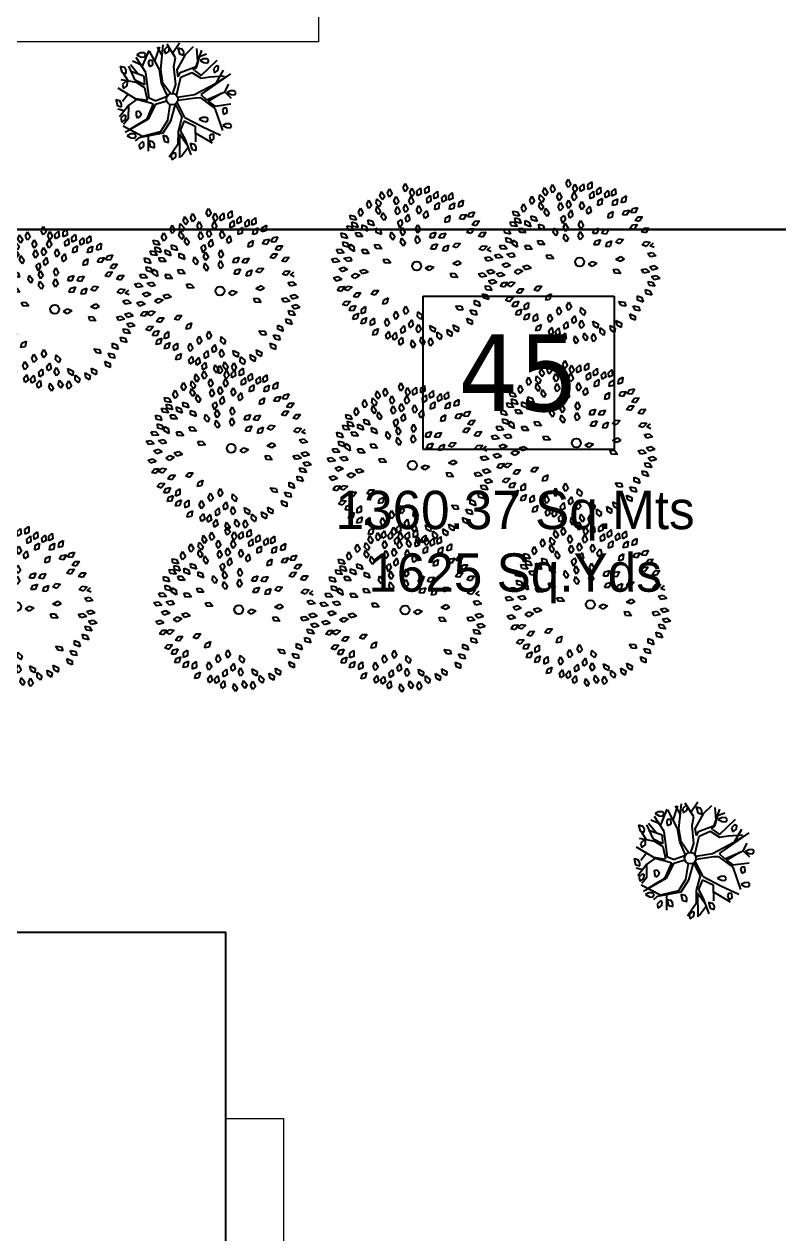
# Model space of a CAD drawing. Header units: millimetres. Extents: x -176651 to 388869, y -469666 to 486614.
# Drawn here: x 306125 to 325808, y 202621 to 234159 of the extents above; entities that cross this region are included whole.
import ezdxf

# ---------------------------------------------------------------- set-up
doc = ezdxf.new("R2010")
doc.units = ezdxf.units.MM
doc.header["$PDMODE"] = 35
doc.header["$PDSIZE"] = 0.1
doc.linetypes.add('HIDDEN', pattern=[9.525, 6.35, -3.175])
doc.layers.get('Defpoints').update_dxf_attribs({"color": 252})
doc.layers.add('A- FURNITURE', color=252, linetype='Continuous', lineweight=0)
doc.layers.add('L-TREEEES', color=8, linetype='Continuous', lineweight=25)
for name, color, linetype in [('ad-Dimension', 8, 'Continuous'), ('ad-Plinth', 8, 'Continuous'), ('ad-Plot Areas-Sq.Mts', 8, 'Continuous'), ('ad-Plot Areas-Sq.Yds', 8, 'Continuous'), ('ad-Plot Boundary', 8, 'Continuous'), ('ad-Plot Numbers', 2, 'Continuous'), ('ad-Verandah', 8, 'Continuous'), ('CAY', 94, 'Continuous')]:
    doc.layers.add(name, color=color, linetype=linetype)
doc.styles.add('$0$grid_text', font='verdana.ttf', dxfattribs={"width": 0.9})
doc.styles.add('MtX_Century_Gothic', font='GOTHIC.TTF')
doc.styles.get("Standard").update_dxf_attribs({"font": 'arial.ttf'})
doc.dimstyles.new('Copy of A-100-DIM-INT (MM-FT)', dxfattribs={"dimscale": 500, "dimtxt": 2.4, "dimasz": 1, "dimexe": 0, "dimexo": 0, "dimgap": 1, "dimtad": 0, "dimdec": 0, "dimlfac": 0.03937, "dimdsep": 46, "dimlunit": 3, "dimtxsty": 'Standard', "dimblk": 'ARCHTICK', "dimcen": 0.025, "dimclrd": 256, "dimclre": 256, "dimclrt": 256, "dimazin": 2, "dimtfac": 1, "dimtdec": 0, "dimtix": 1, "dimtmove": 2, "dimatfit": 3, "dimldrblk": 'ARCHTICK', "dimfxl": 1, "dimtolj": 1, "dimtzin": 0, "dimarcsym": 0})

# ---------------------------------------------------------------- blocks, each defined once
blk = doc.blocks.new('A$Cbbea0351')
at = {"layer": 'ad-Plot Areas-Sq.Mts', "linetype": 'Continuous', "insert": (-48648, -245271), "char_height": 1000, "width": 9668.74, "attachment_point": 5, "style": 'MtX_Century_Gothic', "bg_fill": 2}
blk.add_mtext('1360.37 Sq.Mts', dxfattribs=at)
at = {"layer": 'ad-Plot Numbers', "linetype": 'Continuous', "insert": (-48553, -241561), "char_height": 2000, "width": 2981.72, "attachment_point": 5, "style": '$0$grid_text', "bg_fill": 18, "box_fill_scale": 1.5, "bg_fill_color": 257, "bg_fill_transparency": 0}
blk.add_mtext('45', dxfattribs=at)
at = {"layer": 'ad-Plot Areas-Sq.Yds', "linetype": 'Continuous', "insert": (-48648, -246902), "char_height": 1000, "width": 7884.16, "attachment_point": 5, "style": 'MtX_Century_Gothic', "bg_fill": 2}
blk.add_mtext('1625 Sq.Yds', dxfattribs=at)
blk = doc.blocks.new('A$Cde044142')
at = {"layer": 'ad-Plot Boundary'}
blk.add_lwpolyline([(0, 0), (33080, 0), (33080, 30630), (0, 30630)], close=True, dxfattribs=at)
blk = doc.blocks.new('zw$A88E')
at = {"layer": 'ad-Plot Boundary'}
blk.add_lwpolyline([(-74430, -275850), (-71144, -276750), (-58408, -278973), (-41344, -281589), (-41344, -237809), (-74424, -237809)], close=True, dxfattribs=at)
at = {"layer": 'ad-Plot Boundary', "ltscale": 5}
blk.add_blockref('A$Cde044142', (-74424, -237809), dxfattribs=at)
blk = doc.blocks.new('_ArchTick')
at = {"color": 0, "linetype": 'ByBlock', "const_width": 0.15}
blk.add_lwpolyline([(-0.5, -0.5), (0.5, 0.5)], dxfattribs=at)
blk = doc.blocks.new('*D13')
at = {"layer": 'ad-Dimension', "lineweight": -2, "transparency": 16777216}
for p, q in [((0, 0), (1103, 0)), ((1103, 0), (1103, -1419)), ((1103, -6100), (1103, -4681)), ((0, -6100), (1103, -6100))]:
    blk.add_line(p, q, dxfattribs=at)
at = {"layer": 'Defpoints', "color": 0, "ltscale": 5, "transparency": 16777216}
for p in [(0, 0), (0, -6100), (1103, -6100)]:
    blk.add_point(p, dxfattribs=at)
at = {"layer": 'ad-Dimension', "lineweight": -2, "ltscale": 5, "transparency": 16777216, "xscale": 200, "yscale": 200, "zscale": 200}
for p, rotation in [((1103, 0), 90), ((1103, -6100), 270)]:
    blk.add_blockref('_ArchTick', p, dxfattribs=dict(at, rotation=rotation))
at = {"layer": 'ad-Dimension', "ltscale": 5, "transparency": 16777216, "insert": (1103, -3050), "char_height": 480, "attachment_point": 5, "rotation": 90}
blk.add_mtext("\\A1;20' [6100]", dxfattribs=at)
blk = doc.blocks.new('*D14')
at = {"layer": 'ad-Dimension', "linetype": 'HIDDEN', "lineweight": -2, "transparency": 16777216}
blk.add_line((-6100, 0), (-6100, 1032), dxfattribs=at)
at = {"layer": 'ad-Dimension', "lineweight": -2, "transparency": 16777216}
for p, q in [((-6100, 1032), (-4681, 1032)), ((0, 1032), (-1419, 1032)), ((0, 0), (0, 1032))]:
    blk.add_line(p, q, dxfattribs=at)
at = {"layer": 'Defpoints', "color": 0, "ltscale": 5, "transparency": 16777216}
for p in [(-6100, 1032), (-6100, 0), (0, 0)]:
    blk.add_point(p, dxfattribs=at)
at = {"layer": 'ad-Dimension', "lineweight": -2, "ltscale": 5, "transparency": 16777216, "xscale": 200, "yscale": 200, "zscale": 200, "rotation": 180}
blk.add_blockref('_ArchTick', (-6100, 1032), dxfattribs=at)
at = {"layer": 'ad-Dimension', "lineweight": -2, "ltscale": 5, "transparency": 16777216, "xscale": 200, "yscale": 200, "zscale": 200}
blk.add_blockref('_ArchTick', (0, 1032), dxfattribs=at)
at = {"layer": 'ad-Dimension', "ltscale": 5, "transparency": 16777216, "insert": (-3050, 1032), "char_height": 480, "attachment_point": 5}
blk.add_mtext("\\A1;20' [6100]", dxfattribs=at)
blk = doc.blocks.new('EHTYH')
at = {"layer": 'L-TREEEES', "color": 70, "ltscale": 1.622888}
for p, q in [((212982.161, 1928353.603, 129.914), (212982.325, 1928353.792, 129.914)), ((212982.209, 1928353.372, 129.914), (212982.161, 1928353.603, 129.914)), ((212982.325, 1928353.792, 129.914), (212982.391, 1928353.494, 129.914)), ((212982.649, 1928353.534, 129.914), (212982.752, 1928353.763, 129.914)), ((212981.142, 1928352.719, 129.914), (212981.174, 1928352.935, 129.914)), ((212981.154, 1928353.083, 129.914), (212981.168, 1928353.301, 129.914)), ((212981.43, 1928352.954, 129.914), (212981.154, 1928353.083, 129.914)), ((212981.168, 1928353.301, 129.914), (212981.38, 1928353.199, 129.914)), ((212981.174, 1928352.935, 129.914), (212981.377, 1928352.817, 129.914)), ((212981.38, 1928353.199, 129.914), (212981.43, 1928352.954, 129.914)), ((212981.634, 1928353.328, 129.914), (212981.798, 1928353.517, 129.914)), ((212981.683, 1928353.097, 129.914), (212981.634, 1928353.328, 129.914)), ((212981.864, 1928353.219, 129.914), (212981.683, 1928353.097, 129.914)), ((212981.798, 1928353.517, 129.914), (212981.864, 1928353.219, 129.914)), ((212982.391, 1928353.494, 129.914), (212982.209, 1928353.372, 129.914)), ((212982.525, 1928353.167, 129.914), (212982.652, 1928353.382, 129.914)), ((212982.615, 1928352.949, 129.914), (212982.525, 1928353.167, 129.914)), ((212982.771, 1928353.102, 129.914), (212982.615, 1928352.949, 129.914)), ((212982.762, 1928353.327, 129.914), (212982.649, 1928353.534, 129.914)), ((212982.652, 1928353.382, 129.914), (212982.771, 1928353.102, 129.914)), ((212980.459, 1928352.312, 129.914), (212980.487, 1928352.529, 129.914)), ((212980.726, 1928352.165, 129.914), (212980.459, 1928352.312, 129.914)), ((212980.487, 1928352.529, 129.914), (212980.693, 1928352.413, 129.914)), ((212980.693, 1928352.413, 129.914), (212980.726, 1928352.165, 129.914)), ((212980.875, 1928352.798, 129.914), (212981.094, 1928352.71, 129.914)), ((212980.876, 1928352.579, 129.914), (212980.875, 1928352.798, 129.914)), ((212981.161, 1928352.469, 129.914), (212980.876, 1928352.579, 129.914)), ((212981.094, 1928352.71, 129.914), (212981.161, 1928352.469, 129.914)), ((212981.407, 1928352.568, 129.914), (212981.142, 1928352.719, 129.914)), ((212981.214, 1928352.347, 129.914), (212981.44, 1928352.279, 129.914)), ((212981.234, 1928352.129, 129.914), (212981.214, 1928352.347, 129.914)), ((212981.377, 1928352.817, 129.914), (212981.407, 1928352.568, 129.914)), ((212981.594, 1928352.439, 129.914), (212981.647, 1928352.651, 129.914)), ((212981.844, 1928352.263, 129.914), (212981.594, 1928352.439, 129.914)), ((212981.647, 1928352.651, 129.914), (212981.838, 1928352.513, 129.914)), ((212981.838, 1928352.513, 129.914), (212981.844, 1928352.263, 129.914)), ((212981.988, 1928352.598, 129.914), (212982.026, 1928352.814, 129.914)), ((212982.248, 1928352.439, 129.914), (212981.988, 1928352.598, 129.914)), ((212982.026, 1928352.814, 129.914), (212982.226, 1928352.689, 129.914)), ((212982.226, 1928352.689, 129.914), (212982.248, 1928352.439, 129.914)), ((212982.245, 1928352.079, 129.914), (212982.298, 1928352.292, 129.914)), ((212982.298, 1928352.292, 129.914), (212982.489, 1928352.153, 129.914)), ((212980.028, 1928351.756, 129.914), (212980.259, 1928351.707, 129.914)), ((212980.066, 1928351.54, 129.914), (212980.028, 1928351.756, 129.914)), ((212980.259, 1928351.707, 129.914), (212980.365, 1928351.48, 129.914)), ((212980.421, 1928351.84, 129.914), (212980.451, 1928352.057, 129.914)), ((212980.687, 1928351.69, 129.914), (212980.421, 1928351.84, 129.914)), ((212980.451, 1928352.057, 129.914), (212980.656, 1928351.939, 129.914)), ((212980.656, 1928351.939, 129.914), (212980.687, 1928351.69, 129.914)), ((212980.684, 1928351.641, 129.914), (212980.777, 1928351.839, 129.914)), ((212980.777, 1928351.839, 129.914), (212980.937, 1928351.666, 129.914)), ((212980.937, 1928351.666, 129.914), (212980.893, 1928351.42, 129.914)), ((212981.527, 1928352.044, 129.914), (212981.234, 1928352.129, 129.914)), ((212981.44, 1928352.279, 129.914), (212981.527, 1928352.044, 129.914)), ((212982.493, 1928351.902, 129.914), (212982.245, 1928352.079, 129.914)), ((212982.489, 1928352.153, 129.914), (212982.493, 1928351.902, 129.914)), ((212979.655, 1928351.35, 129.914), (212979.89, 1928351.325, 129.914)), ((212979.715, 1928351.14, 129.914), (212979.655, 1928351.35, 129.914)), ((212980.018, 1928351.11, 129.914), (212979.715, 1928351.14, 129.914)), ((212979.89, 1928351.325, 129.914), (212980.018, 1928351.11, 129.914)), ((212980.365, 1928351.48, 129.914), (212980.066, 1928351.54, 129.914)), ((212980.412, 1928351.002, 129.914), (212980.278, 1928351.214, 129.914)), ((212980.278, 1928351.214, 129.914), (212980.582, 1928351.192, 129.914)), ((212980.582, 1928351.192, 129.914), (212980.647, 1928350.983, 129.914)), ((212980.893, 1928351.42, 129.914), (212980.684, 1928351.641, 129.914)), ((212981.295, 1928351.405, 129.914), (212981.523, 1928351.345, 129.914)), ((212981.323, 1928351.188, 129.914), (212981.295, 1928351.405, 129.914)), ((212981.619, 1928351.114, 129.914), (212981.323, 1928351.188, 129.914)), ((212981.523, 1928351.345, 129.914), (212981.619, 1928351.114, 129.914)), ((212982.008, 1928351.482, 129.914), (212982.232, 1928351.409, 129.914)), ((212982.023, 1928351.264, 129.914), (212982.008, 1928351.482, 129.914)), ((212982.313, 1928351.172, 129.914), (212982.023, 1928351.264, 129.914)), ((212982.232, 1928351.409, 129.914), (212982.313, 1928351.172, 129.914)), ((212979.9, 1928350.752, 129.914), (212980.135, 1928350.776, 129.914)), ((212980.003, 1928350.559, 129.914), (212979.9, 1928350.752, 129.914)), ((212980.305, 1928350.593, 129.914), (212980.003, 1928350.559, 129.914)), ((212980.135, 1928350.776, 129.914), (212980.305, 1928350.593, 129.914)), ((212980.647, 1928350.983, 129.914), (212980.412, 1928351.002, 129.914)), ((212979.487, 1928350.372, 129.914), (212979.723, 1928350.38, 129.914)), ((212979.576, 1928350.172, 129.914), (212979.487, 1928350.372, 129.914)), ((212979.506, 1928349.686, 129.914), (212979.686, 1928349.838, 129.914)), ((212979.88, 1928350.185, 129.914), (212979.576, 1928350.172, 129.914)), ((212979.686, 1928349.838, 129.914), (212979.931, 1928349.783, 129.914)), ((212979.931, 1928349.783, 129.914), (212979.7, 1928349.584, 129.914)), ((212979.723, 1928350.38, 129.914), (212979.88, 1928350.185, 129.914)), ((212979.86, 1928349.659, 129.914), (212980.068, 1928349.772, 129.914)), ((212980.068, 1928349.772, 129.914), (212980.295, 1928349.668, 129.914)), ((212980.415, 1928350.22, 129.914), (212980.639, 1928350.295, 129.914)), ((212980.558, 1928350.054, 129.914), (212980.415, 1928350.22, 129.914)), ((212980.846, 1928350.155, 129.914), (212980.558, 1928350.054, 129.914)), ((212980.639, 1928350.295, 129.914), (212980.846, 1928350.155, 129.914)), ((212980.906, 1928350.375, 129.914), (212981.142, 1928350.38, 129.914)), ((212980.993, 1928350.174, 129.914), (212980.906, 1928350.375, 129.914)), ((212981.298, 1928350.184, 129.914), (212980.993, 1928350.174, 129.914)), ((212981.142, 1928350.38, 129.914), (212981.298, 1928350.184, 129.914)), ((212979.7, 1928349.584, 129.914), (212979.506, 1928349.686, 129.914)), ((212980.029, 1928349.52, 129.914), (212979.86, 1928349.659, 129.914)), ((212980.295, 1928349.668, 129.914), (212980.029, 1928349.52, 129.914)), ((212980.228, 1928349.156, 129.914), (212980.411, 1928349.304, 129.914)), ((212980.419, 1928349.05, 129.914), (212980.228, 1928349.156, 129.914)), ((212980.411, 1928349.304, 129.914), (212980.654, 1928349.244, 129.914)), ((212980.654, 1928349.244, 129.914), (212980.419, 1928349.05, 129.914)), ((212981.157, 1928349.039, 129.914), (212981.343, 1928349.184, 129.914)), ((212981.343, 1928349.184, 129.914), (212981.585, 1928349.118, 129.914)), ((212979.58, 1928348.909, 129.914), (212979.777, 1928349.038, 129.914)), ((212980.013, 1928348.954, 129.914), (212979.759, 1928348.784, 129.914)), ((212979.777, 1928349.038, 129.914), (212980.013, 1928348.954, 129.914)), ((212981.346, 1928348.929, 129.914), (212981.157, 1928349.039, 129.914)), ((212981.585, 1928349.118, 129.914), (212981.346, 1928348.929, 129.914))]:
    blk.add_line(p, q, dxfattribs=at)
at = {"layer": 'L-TREEEES', "color": 104, "ltscale": 1.622888}
for p, q in [((212982.752, 1928353.763, 129.914), (212982.9, 1928353.496, 129.914)), ((212982.936, 1928353.847, 129.914), (212983.076, 1928354.055, 129.914)), ((212983.013, 1928353.624, 129.914), (212982.936, 1928353.847, 129.914)), ((212983.178, 1928353.768, 129.914), (212983.013, 1928353.624, 129.914)), ((212983.076, 1928354.055, 129.914), (212983.178, 1928353.768, 129.914)), ((212983.359, 1928353.904, 129.914), (212983.523, 1928354.093, 129.914)), ((212983.407, 1928353.674, 129.914), (212983.359, 1928353.904, 129.914)), ((212983.589, 1928353.796, 129.914), (212983.407, 1928353.674, 129.914)), ((212983.523, 1928354.093, 129.914), (212983.589, 1928353.796, 129.914)), ((212983.579, 1928353.419, 129.914), (212983.743, 1928353.608, 129.914)), ((212983.743, 1928353.608, 129.914), (212983.809, 1928353.31, 129.914)), ((212982.722, 1928352.78, 129.914), (212982.853, 1928352.994, 129.914)), ((212982.9, 1928353.496, 129.914), (212982.762, 1928353.327, 129.914)), ((212982.853, 1928352.994, 129.914), (212982.968, 1928352.711, 129.914)), ((212983.506, 1928352.897, 129.914), (212983.671, 1928353.086, 129.914)), ((212983.627, 1928353.188, 129.914), (212983.579, 1928353.419, 129.914)), ((212983.809, 1928353.31, 129.914), (212983.627, 1928353.188, 129.914)), ((212983.671, 1928353.086, 129.914), (212983.737, 1928352.788, 129.914)), ((212982.809, 1928352.561, 129.914), (212982.722, 1928352.78, 129.914)), ((212982.968, 1928352.711, 129.914), (212982.809, 1928352.561, 129.914)), ((212983.487, 1928352.287, 129.914), (212983.683, 1928352.383, 129.914)), ((212983.512, 1928351.983, 129.914), (212983.487, 1928352.287, 129.914)), ((212983.555, 1928352.666, 129.914), (212983.506, 1928352.897, 129.914)), ((212983.737, 1928352.788, 129.914), (212983.555, 1928352.666, 129.914)), ((212983.683, 1928352.383, 129.914), (212983.7, 1928352.148, 129.914)), ((212982.893, 1928351.679, 129.914), (212983.013, 1928351.899, 129.914)), ((212982.991, 1928351.464, 129.914), (212982.893, 1928351.679, 129.914)), ((212983.013, 1928351.899, 129.914), (212983.142, 1928351.623, 129.914)), ((212983.48, 1928351.774, 129.914), (212983.632, 1928351.973, 129.914)), ((212983.543, 1928351.547, 129.914), (212983.48, 1928351.774, 129.914)), ((212983.7, 1928352.148, 129.914), (212983.512, 1928351.983, 129.914)), ((212983.716, 1928351.68, 129.914), (212983.543, 1928351.547, 129.914)), ((212983.632, 1928351.973, 129.914), (212983.716, 1928351.68, 129.914)), ((212983.142, 1928351.623, 129.914), (212982.991, 1928351.464, 129.914)), ((212982.241, 1928350.623, 129.914), (212982.471, 1928350.573, 129.914)), ((212982.278, 1928350.407, 129.914), (212982.241, 1928350.623, 129.914)), ((212982.577, 1928350.346, 129.914), (212982.278, 1928350.407, 129.914)), ((212982.471, 1928350.573, 129.914), (212982.577, 1928350.346, 129.914)), ((212979.759, 1928348.784, 129.914), (212979.58, 1928348.909, 129.914)), ((212979.832, 1928348.511, 129.914), (212979.984, 1928348.692, 129.914)), ((212980.04, 1928348.444, 129.914), (212979.832, 1928348.511, 129.914)), ((212979.984, 1928348.692, 129.914), (212980.234, 1928348.679, 129.914)), ((212980.234, 1928348.679, 129.914), (212980.04, 1928348.444, 129.914)), ((212979.89, 1928348.018, 129.914), (212980.01, 1928348.221, 129.914)), ((212980.106, 1928347.985, 129.914), (212979.89, 1928348.018, 129.914)), ((212980.01, 1928348.221, 129.914), (212980.259, 1928348.249, 129.914)), ((212980.259, 1928348.249, 129.914), (212980.106, 1928347.985, 129.914)), ((212980.245, 1928347.677, 129.914), (212980.357, 1928347.885, 129.914)), ((212980.357, 1928347.885, 129.914), (212980.604, 1928347.923, 129.914)), ((212980.393, 1928348.175, 129.914), (212980.462, 1928348.401, 129.914)), ((212980.611, 1928348.195, 129.914), (212980.393, 1928348.175, 129.914)), ((212980.604, 1928347.923, 129.914), (212980.462, 1928347.653, 129.914)), ((212980.462, 1928347.653, 129.914), (212980.245, 1928347.677, 129.914))]:
    blk.add_line(p, q, dxfattribs=at)
at = {"layer": 'L-TREEEES', "color": 96, "ltscale": 1.622888}
for p, q in [((212984.22, 1928353.956, 129.914), (212984.385, 1928354.145, 129.914)), ((212984.269, 1928353.726, 129.914), (212984.22, 1928353.956, 129.914)), ((212984.451, 1928353.848, 129.914), (212984.269, 1928353.726, 129.914)), ((212984.385, 1928354.145, 129.914), (212984.451, 1928353.848, 129.914)), ((212984.489, 1928353.62, 129.914), (212984.655, 1928353.808, 129.914)), ((212984.536, 1928353.389, 129.914), (212984.489, 1928353.62, 129.914)), ((212984.655, 1928353.808, 129.914), (212984.719, 1928353.51, 129.914)), ((212984.829, 1928353.358, 129.914), (212984.865, 1928353.591, 129.914)), ((212984.865, 1928353.591, 129.914), (212985.086, 1928353.709, 129.914)), ((212985.086, 1928353.709, 129.914), (212985.042, 1928353.407, 129.914)), ((212985.248, 1928353.361, 129.914), (212985.303, 1928353.591, 129.914)), ((212985.303, 1928353.591, 129.914), (212985.532, 1928353.691, 129.914)), ((212985.532, 1928353.691, 129.914), (212985.464, 1928353.393, 129.914)), ((212983.952, 1928352.902, 129.914), (212984.115, 1928353.092, 129.914)), ((212984.115, 1928353.092, 129.914), (212984.184, 1928352.795, 129.914)), ((212984.332, 1928353.219, 129.914), (212984.498, 1928353.406, 129.914)), ((212984.378, 1928352.988, 129.914), (212984.332, 1928353.219, 129.914)), ((212984.561, 1928353.108, 129.914), (212984.378, 1928352.988, 129.914)), ((212984.498, 1928353.406, 129.914), (212984.561, 1928353.108, 129.914)), ((212984.719, 1928353.51, 129.914), (212984.536, 1928353.389, 129.914)), ((212985.042, 1928353.407, 129.914), (212984.829, 1928353.358, 129.914)), ((212985.217, 1928352.858, 129.914), (212985.266, 1928353.088, 129.914)), ((212985.464, 1928353.393, 129.914), (212985.248, 1928353.361, 129.914)), ((212985.266, 1928353.088, 129.914), (212985.493, 1928353.194, 129.914)), ((212985.493, 1928353.194, 129.914), (212985.432, 1928352.895, 129.914)), ((212985.632, 1928352.966, 129.914), (212985.673, 1928353.198, 129.914)), ((212985.846, 1928353.012, 129.914), (212985.632, 1928352.966, 129.914)), ((212985.673, 1928353.198, 129.914), (212985.896, 1928353.312, 129.914)), ((212985.896, 1928353.312, 129.914), (212985.846, 1928353.012, 129.914)), ((212985.998, 1928352.693, 129.914), (212986.031, 1928352.926, 129.914)), ((212986.031, 1928352.926, 129.914), (212986.25, 1928353.048, 129.914)), ((212983.919, 1928352.171, 129.914), (212983.92, 1928352.407, 129.914)), ((212983.92, 1928352.407, 129.914), (212984.12, 1928352.557, 129.914)), ((212984.003, 1928352.672, 129.914), (212983.952, 1928352.902, 129.914)), ((212984.184, 1928352.795, 129.914), (212984.003, 1928352.672, 129.914)), ((212984.12, 1928352.557, 129.914), (212984.122, 1928352.252, 129.914)), ((212984.597, 1928352.652, 129.914), (212984.762, 1928352.841, 129.914)), ((212984.646, 1928352.421, 129.914), (212984.597, 1928352.652, 129.914)), ((212984.828, 1928352.543, 129.914), (212984.646, 1928352.421, 129.914)), ((212984.762, 1928352.841, 129.914), (212984.828, 1928352.543, 129.914)), ((212984.881, 1928352.113, 129.914), (212984.891, 1928352.349, 129.914)), ((212984.891, 1928352.349, 129.914), (212985.097, 1928352.491, 129.914)), ((212985.097, 1928352.491, 129.914), (212985.087, 1928352.186, 129.914)), ((212985.432, 1928352.895, 129.914), (212985.217, 1928352.858, 129.914)), ((212985.521, 1928352.416, 129.914), (212985.597, 1928352.639, 129.914)), ((212985.739, 1928352.427, 129.914), (212985.521, 1928352.416, 129.914)), ((212985.597, 1928352.639, 129.914), (212985.835, 1928352.717, 129.914)), ((212985.835, 1928352.717, 129.914), (212985.739, 1928352.427, 129.914)), ((212986.21, 1928352.745, 129.914), (212985.998, 1928352.693, 129.914)), ((212984.122, 1928352.252, 129.914), (212983.919, 1928352.171, 129.914)), ((212984.284, 1928351.702, 129.914), (212984.448, 1928351.891, 129.914)), ((212984.333, 1928351.471, 129.914), (212984.284, 1928351.702, 129.914)), ((212984.448, 1928351.891, 129.914), (212984.514, 1928351.593, 129.914)), ((212985.087, 1928352.186, 129.914), (212984.881, 1928352.113, 129.914)), ((212985.856, 1928351.641, 129.914), (212985.949, 1928351.858, 129.914)), ((212985.949, 1928351.858, 129.914), (212986.192, 1928351.917, 129.914)), ((212983.336, 1928351.229, 129.914), (212983.458, 1928351.447, 129.914)), ((212983.431, 1928351.013, 129.914), (212983.336, 1928351.229, 129.914)), ((212983.584, 1928351.169, 129.914), (212983.431, 1928351.013, 129.914)), ((212983.458, 1928351.447, 129.914), (212983.584, 1928351.169, 129.914)), ((212984.115, 1928351.166, 129.914), (212984.279, 1928351.354, 129.914)), ((212984.164, 1928350.935, 129.914), (212984.115, 1928351.166, 129.914)), ((212984.345, 1928351.057, 129.914), (212984.164, 1928350.935, 129.914)), ((212984.279, 1928351.354, 129.914), (212984.345, 1928351.057, 129.914)), ((212984.514, 1928351.593, 129.914), (212984.333, 1928351.471, 129.914)), ((212984.872, 1928351.073, 129.914), (212985.01, 1928351.264, 129.914)), ((212985.084, 1928351.021, 129.914), (212984.872, 1928351.073, 129.914)), ((212985.01, 1928351.264, 129.914), (212985.26, 1928351.27, 129.914)), ((212985.26, 1928351.27, 129.914), (212985.084, 1928351.021, 129.914)), ((212985.34, 1928350.951, 129.914), (212985.507, 1928351.118, 129.914)), ((212985.507, 1928351.118, 129.914), (212985.755, 1928351.084, 129.914)), ((212985.755, 1928351.084, 129.914), (212985.542, 1928350.866, 129.914)), ((212986.075, 1928351.636, 129.914), (212985.856, 1928351.641, 129.914)), ((212984.778, 1928350.49, 129.914), (212984.926, 1928350.674, 129.914)), ((212984.988, 1928350.427, 129.914), (212984.778, 1928350.49, 129.914)), ((212984.926, 1928350.674, 129.914), (212985.176, 1928350.666, 129.914)), ((212985.176, 1928350.666, 129.914), (212984.988, 1928350.427, 129.914)), ((212985.542, 1928350.866, 129.914), (212985.34, 1928350.951, 129.914)), ((212985.36, 1928350.218, 129.914), (212985.479, 1928350.422, 129.914)), ((212985.479, 1928350.422, 129.914), (212985.728, 1928350.451, 129.914)), ((212985.728, 1928350.451, 129.914), (212985.577, 1928350.186, 129.914)), ((212984.25, 1928349.598, 129.914), (212984.474, 1928349.673, 129.914)), ((212984.392, 1928349.432, 129.914), (212984.25, 1928349.598, 129.914)), ((212984.681, 1928349.532, 129.914), (212984.392, 1928349.432, 129.914)), ((212984.474, 1928349.673, 129.914), (212984.681, 1928349.532, 129.914)), ((212985.68, 1928349.46, 129.914), (212985.975, 1928349.536, 129.914)), ((212985.874, 1928349.303, 129.914), (212985.68, 1928349.46, 129.914)), ((212986.103, 1928349.359, 129.914), (212985.874, 1928349.303, 129.914)), ((212985.975, 1928349.536, 129.914), (212986.103, 1928349.359, 129.914)), ((212981.606, 1928348.369, 129.914), (212981.717, 1928348.577, 129.914)), ((212981.717, 1928348.577, 129.914), (212981.965, 1928348.617, 129.914)), ((212981.965, 1928348.617, 129.914), (212981.824, 1928348.346, 129.914)), ((212985.453, 1928348.786, 129.914), (212985.443, 1928349.005, 129.914)), ((212985.443, 1928349.005, 129.914), (212985.665, 1928348.927, 129.914)), ((212985.742, 1928348.689, 129.914), (212985.453, 1928348.786, 129.914)), ((212985.665, 1928348.927, 129.914), (212985.742, 1928348.689, 129.914)), ((212980.462, 1928348.401, 129.914), (212980.697, 1928348.487, 129.914)), ((212980.697, 1928348.487, 129.914), (212980.611, 1928348.195, 129.914)), ((212981.824, 1928348.346, 129.914), (212981.606, 1928348.369, 129.914)), ((212982.565, 1928347.771, 129.914), (212982.729, 1928347.96, 129.914)), ((212982.729, 1928347.96, 129.914), (212982.795, 1928347.662, 129.914)), ((212980.694, 1928347.463, 129.914), (212980.751, 1928347.692, 129.914)), ((212980.911, 1928347.494, 129.914), (212980.694, 1928347.463, 129.914)), ((212980.751, 1928347.692, 129.914), (212980.981, 1928347.791, 129.914)), ((212980.981, 1928347.791, 129.914), (212980.911, 1928347.494, 129.914)), ((212981.453, 1928347.419, 129.914), (212981.618, 1928347.608, 129.914)), ((212981.502, 1928347.189, 129.914), (212981.453, 1928347.419, 129.914)), ((212981.684, 1928347.311, 129.914), (212981.502, 1928347.189, 129.914)), ((212981.618, 1928347.608, 129.914), (212981.684, 1928347.311, 129.914)), ((212982.006, 1928347.659, 129.914), (212982.171, 1928347.848, 129.914)), ((212982.055, 1928347.428, 129.914), (212982.006, 1928347.659, 129.914)), ((212982.237, 1928347.55, 129.914), (212982.055, 1928347.428, 129.914)), ((212982.171, 1928347.848, 129.914), (212982.237, 1928347.55, 129.914)), ((212982.613, 1928347.54, 129.914), (212982.565, 1928347.771, 129.914)), ((212982.795, 1928347.662, 129.914), (212982.613, 1928347.54, 129.914)), ((212983.186, 1928347.281, 129.914), (212983.273, 1928347.515, 129.914)), ((212983.312, 1928347.081, 129.914), (212983.186, 1928347.281, 129.914)), ((212983.273, 1928347.515, 129.914), (212983.439, 1928347.259, 129.914)), ((212983.439, 1928347.259, 129.914), (212983.312, 1928347.081, 129.914)), ((212980.676, 1928346.958, 129.914), (212980.786, 1928347.167, 129.914)), ((212980.893, 1928346.936, 129.914), (212980.676, 1928346.958, 129.914)), ((212980.786, 1928347.167, 129.914), (212981.033, 1928347.207, 129.914)), ((212981.033, 1928347.207, 129.914), (212980.893, 1928346.936, 129.914)), ((212981.325, 1928346.552, 129.914), (212981.334, 1928346.787, 129.914)), ((212981.531, 1928346.625, 129.914), (212981.325, 1928346.552, 129.914)), ((212981.334, 1928346.787, 129.914), (212981.54, 1928346.93, 129.914)), ((212981.54, 1928346.93, 129.914), (212981.531, 1928346.625, 129.914)), ((212981.649, 1928346.418, 129.914), (212981.664, 1928346.653, 129.914)), ((212981.664, 1928346.653, 129.914), (212981.874, 1928346.79, 129.914)), ((212981.874, 1928346.79, 129.914), (212981.856, 1928346.486, 129.914)), ((212982.146, 1928346.642, 129.914), (212982.175, 1928346.877, 129.914)), ((212982.357, 1928346.699, 129.914), (212982.146, 1928346.642, 129.914)), ((212982.175, 1928346.877, 129.914), (212982.391, 1928347.002, 129.914)), ((212982.391, 1928347.002, 129.914), (212982.357, 1928346.699, 129.914)), ((212982.646, 1928346.819, 129.914), (212982.648, 1928347.055, 129.914)), ((212982.849, 1928346.899, 129.914), (212982.646, 1928346.819, 129.914)), ((212982.648, 1928347.055, 129.914), (212982.85, 1928347.204, 129.914)), ((212982.85, 1928347.204, 129.914), (212982.849, 1928346.899, 129.914)), ((212982.954, 1928346.683, 129.914), (212983.118, 1928346.872, 129.914)), ((212983.002, 1928346.452, 129.914), (212982.954, 1928346.683, 129.914)), ((212983.118, 1928346.872, 129.914), (212983.184, 1928346.574, 129.914)), ((212981.856, 1928346.486, 129.914), (212981.649, 1928346.418, 129.914)), ((212981.916, 1928346.322, 129.914), (212982.129, 1928346.454, 129.914)), ((212982.129, 1928346.454, 129.914), (212982.104, 1928346.151, 129.914)), ((212983.184, 1928346.574, 129.914), (212983.002, 1928346.452, 129.914))]:
    blk.add_line(p, q, dxfattribs=at)
at = {"layer": 'L-TREEEES', "color": 98, "ltscale": 1.622888}
for p, q in [((212986.25, 1928353.048, 129.914), (212986.21, 1928352.745, 129.914)), ((212986.357, 1928352.696, 129.914), (212986.403, 1928352.927, 129.914)), ((212986.403, 1928352.927, 129.914), (212986.629, 1928353.036, 129.914)), ((212986.629, 1928353.036, 129.914), (212986.572, 1928352.736, 129.914)), ((212986.261, 1928352.221, 129.914), (212986.358, 1928352.436, 129.914)), ((212986.572, 1928352.736, 129.914), (212986.357, 1928352.696, 129.914)), ((212986.358, 1928352.436, 129.914), (212986.602, 1928352.491, 129.914)), ((212986.602, 1928352.491, 129.914), (212986.479, 1928352.212, 129.914)), ((212986.75, 1928352.227, 129.914), (212986.836, 1928352.446, 129.914)), ((212986.836, 1928352.446, 129.914), (212987.078, 1928352.513, 129.914)), ((212987.078, 1928352.513, 129.914), (212986.968, 1928352.228, 129.914)), ((212986.192, 1928351.917, 129.914), (212986.075, 1928351.636, 129.914)), ((212986.479, 1928352.212, 129.914), (212986.261, 1928352.221, 129.914)), ((212986.626, 1928351.62, 129.914), (212986.792, 1928351.787, 129.914)), ((212986.968, 1928352.228, 129.914), (212986.75, 1928352.227, 129.914)), ((212986.792, 1928351.787, 129.914), (212987.04, 1928351.752, 129.914)), ((212987.04, 1928351.752, 129.914), (212986.827, 1928351.534, 129.914)), ((212987.085, 1928351.609, 129.914), (212987.242, 1928351.785, 129.914)), ((212987.242, 1928351.785, 129.914), (212987.492, 1928351.765, 129.914)), ((212987.492, 1928351.765, 129.914), (212987.291, 1928351.535, 129.914)), ((212986.827, 1928351.534, 129.914), (212986.626, 1928351.62, 129.914)), ((212987.291, 1928351.535, 129.914), (212987.085, 1928351.609, 129.914)), ((212987.189, 1928351.152, 129.914), (212987.371, 1928351.301, 129.914)), ((212987.38, 1928351.046, 129.914), (212987.189, 1928351.152, 129.914)), ((212987.371, 1928351.301, 129.914), (212987.615, 1928351.241, 129.914)), ((212987.615, 1928351.241, 129.914), (212987.38, 1928351.046, 129.914)), ((212985.913, 1928350.324, 129.914), (212986.113, 1928350.448, 129.914)), ((212986.113, 1928350.448, 129.914), (212986.347, 1928350.358, 129.914)), ((212986.821, 1928350.827, 129.914), (212987.006, 1928350.974, 129.914)), ((212987.012, 1928350.72, 129.914), (212986.821, 1928350.827, 129.914)), ((212987.006, 1928350.974, 129.914), (212987.248, 1928350.912, 129.914)), ((212987.248, 1928350.912, 129.914), (212987.012, 1928350.72, 129.914)), ((212987.359, 1928350.489, 129.914), (212987.54, 1928350.64, 129.914)), ((212987.552, 1928350.386, 129.914), (212987.359, 1928350.489, 129.914)), ((212987.54, 1928350.64, 129.914), (212987.784, 1928350.584, 129.914)), ((212987.784, 1928350.584, 129.914), (212987.552, 1928350.386, 129.914)), ((212985.577, 1928350.186, 129.914), (212985.36, 1928350.218, 129.914)), ((212986.089, 1928350.195, 129.914), (212985.913, 1928350.324, 129.914)), ((212986.347, 1928350.358, 129.914), (212986.089, 1928350.195, 129.914)), ((212987.211, 1928349.825, 129.914), (212987.41, 1928349.952, 129.914)), ((212987.389, 1928349.698, 129.914), (212987.211, 1928349.825, 129.914)), ((212987.645, 1928349.864, 129.914), (212987.389, 1928349.698, 129.914)), ((212987.41, 1928349.952, 129.914), (212987.645, 1928349.864, 129.914)), ((212987.605, 1928349.674, 129.914), (212987.817, 1928349.779, 129.914)), ((212987.383, 1928349.318, 129.914), (212987.618, 1928349.303, 129.914)), ((212987.452, 1928349.111, 129.914), (212987.383, 1928349.318, 129.914)), ((212987.769, 1928349.528, 129.914), (212987.605, 1928349.674, 129.914)), ((212987.618, 1928349.303, 129.914), (212987.756, 1928349.094, 129.914)), ((212986.846, 1928348.597, 129.914), (212987.08, 1928348.577, 129.914)), ((212986.909, 1928348.388, 129.914), (212986.846, 1928348.597, 129.914)), ((212987.08, 1928348.577, 129.914), (212987.213, 1928348.365, 129.914)), ((212987.296, 1928348.627, 129.914), (212987.532, 1928348.63, 129.914)), ((212987.38, 1928348.425, 129.914), (212987.296, 1928348.627, 129.914)), ((212987.756, 1928349.094, 129.914), (212987.452, 1928349.111, 129.914)), ((212987.532, 1928348.63, 129.914), (212987.685, 1928348.432, 129.914)), ((212987.213, 1928348.365, 129.914), (212986.909, 1928348.388, 129.914)), ((212987.007, 1928347.685, 129.914), (212987.009, 1928347.904, 129.914)), ((212987.009, 1928347.904, 129.914), (212987.227, 1928347.813, 129.914)), ((212987.253, 1928348.105, 129.914), (212987.489, 1928348.102, 129.914)), ((212987.332, 1928347.901, 129.914), (212987.253, 1928348.105, 129.914)), ((212987.637, 1928347.9, 129.914), (212987.332, 1928347.901, 129.914)), ((212987.685, 1928348.432, 129.914), (212987.38, 1928348.425, 129.914)), ((212987.489, 1928348.102, 129.914), (212987.637, 1928347.9, 129.914)), ((212985.328, 1928347.058, 129.914), (212985.257, 1928347.298, 129.914)), ((212985.257, 1928347.298, 129.914), (212985.543, 1928347.194, 129.914)), ((212986.222, 1928347.11, 129.914), (212986.276, 1928347.322, 129.914)), ((212986.276, 1928347.322, 129.914), (212986.466, 1928347.182, 129.914)), ((212986.74, 1928347.313, 129.914), (212986.769, 1928347.529, 129.914)), ((212987.006, 1928347.164, 129.914), (212986.74, 1928347.313, 129.914)), ((212986.769, 1928347.529, 129.914), (212986.974, 1928347.413, 129.914)), ((212986.974, 1928347.413, 129.914), (212987.006, 1928347.164, 129.914)), ((212987.289, 1928347.571, 129.914), (212987.007, 1928347.685, 129.914)), ((212987.227, 1928347.813, 129.914), (212987.289, 1928347.571, 129.914)), ((212983.662, 1928346.413, 129.914), (212983.687, 1928346.662, 129.914)), ((212983.687, 1928346.662, 129.914), (212983.913, 1928346.457, 129.914)), ((212985.549, 1928346.975, 129.914), (212985.328, 1928347.058, 129.914)), ((212985.543, 1928347.194, 129.914), (212985.549, 1928346.975, 129.914)), ((212985.972, 1928346.644, 129.914), (212985.924, 1928346.89, 129.914)), ((212985.924, 1928346.89, 129.914), (212986.2, 1928346.759, 129.914)), ((212986.184, 1928346.541, 129.914), (212985.972, 1928346.644, 129.914)), ((212986.2, 1928346.759, 129.914), (212986.184, 1928346.541, 129.914)), ((212986.468, 1928346.931, 129.914), (212986.222, 1928347.11, 129.914)), ((212986.466, 1928347.182, 129.914), (212986.468, 1928346.931, 129.914)), ((212981.895, 1928346.088, 129.914), (212981.916, 1928346.322, 129.914)), ((212982.104, 1928346.151, 129.914), (212981.895, 1928346.088, 129.914)), ((212982.457, 1928345.964, 129.914), (212982.591, 1928346.175, 129.914)), ((212982.591, 1928346.175, 129.914), (212982.701, 1928345.89, 129.914)), ((212982.971, 1928345.984, 129.914), (212983.096, 1928346.202, 129.914)), ((212983.064, 1928345.768, 129.914), (212982.971, 1928345.984, 129.914)), ((212983.096, 1928346.202, 129.914), (212983.218, 1928345.923, 129.914)), ((212983.388, 1928345.84, 129.914), (212983.552, 1928346.029, 129.914)), ((212983.552, 1928346.029, 129.914), (212983.618, 1928345.731, 129.914)), ((212983.835, 1928346.253, 129.914), (212983.662, 1928346.413, 129.914)), ((212983.913, 1928346.457, 129.914), (212983.835, 1928346.253, 129.914)), ((212983.892, 1928345.99, 129.914), (212983.965, 1928346.229, 129.914)), ((212984.03, 1928345.799, 129.914), (212983.892, 1928345.99, 129.914)), ((212983.965, 1928346.229, 129.914), (212984.146, 1928345.984, 129.914)), ((212984.146, 1928345.984, 129.914), (212984.03, 1928345.799, 129.914)), ((212984.458, 1928345.968, 129.914), (212984.493, 1928346.216, 129.914)), ((212984.493, 1928346.216, 129.914), (212984.71, 1928346.001, 129.914)), ((212984.71, 1928346.001, 129.914), (212984.624, 1928345.8, 129.914)), ((212984.845, 1928346.121, 129.914), (212984.87, 1928346.37, 129.914)), ((212985.018, 1928345.961, 129.914), (212984.845, 1928346.121, 129.914)), ((212984.87, 1928346.37, 129.914), (212985.096, 1928346.165, 129.914)), ((212985.096, 1928346.165, 129.914), (212985.018, 1928345.961, 129.914)), ((212985.641, 1928346.271, 129.914), (212985.642, 1928346.521, 129.914)), ((212985.829, 1928346.128, 129.914), (212985.641, 1928346.271, 129.914)), ((212985.642, 1928346.521, 129.914), (212985.886, 1928346.338, 129.914)), ((212985.886, 1928346.338, 129.914), (212985.829, 1928346.128, 129.914)), ((212982.539, 1928345.743, 129.914), (212982.457, 1928345.964, 129.914)), ((212982.701, 1928345.89, 129.914), (212982.539, 1928345.743, 129.914)), ((212983.218, 1928345.923, 129.914), (212983.064, 1928345.768, 129.914)), ((212983.437, 1928345.609, 129.914), (212983.388, 1928345.84, 129.914)), ((212983.618, 1928345.731, 129.914), (212983.437, 1928345.609, 129.914)), ((212984.624, 1928345.8, 129.914), (212984.458, 1928345.968, 129.914))]:
    blk.add_line(p, q, dxfattribs=at)
at = {"layer": 'L-TREEEES', "color": 96, "ltscale": 1.622888}
blk.add_circle((212983.832, 1928349.828, 129.914), 0.233, dxfattribs=at)
blk = doc.blocks.new('QRFQ')
at = {"layer": 'CAY', "color": 30, "true_color": 0xf26722}
for p, q in [((260795.922, 1945731.201, 129.914), (260795.782, 1945731.644, 129.914)), ((260795.919, 1945731.729, 129.914), (260795.821, 1945731.709, 129.914)), ((260795.821, 1945731.709, 129.914), (260795.905, 1945731.63, 129.914)), ((260795.867, 1945731.367, 129.914), (260796.156, 1945731.735, 129.914)), ((260795.905, 1945731.63, 129.914), (260795.992, 1945731.594, 129.914)), ((260796.013, 1945731.704, 129.914), (260795.919, 1945731.729, 129.914)), ((260795.992, 1945731.594, 129.914), (260796.042, 1945731.642, 129.914)), ((260796.042, 1945731.642, 129.914), (260796.013, 1945731.704, 129.914)), ((260796.285, 1945731.184, 129.914), (260796.164, 1945731.715, 129.914)), ((260796.23, 1945731.426, 129.914), (260796.447, 1945731.753, 129.914)), ((260796.318, 1945731.174, 129.914), (260796.551, 1945731.776, 129.914)), ((260796.448, 1945731.531, 129.914), (260796.386, 1945731.761, 129.914)), ((260796.647, 1945731.702, 129.914), (260796.54, 1945731.643, 129.914)), ((260796.54, 1945731.643, 129.914), (260796.542, 1945731.535, 129.914)), ((260796.647, 1945731.702, 129.914), (260796.684, 1945731.667, 129.914)), ((260796.772, 1945731.364, 129.914), (260796.649, 1945731.77, 129.914)), ((260796.653, 1945731.578, 129.914), (260796.684, 1945731.667, 129.914)), ((260796.729, 1945731.504, 129.914), (260796.976, 1945731.714, 129.914)), ((260795.323, 1945731.538, 129.914), (260795.321, 1945731.371, 129.914)), ((260795.321, 1945731.371, 129.914), (260795.419, 1945731.314, 129.914)), ((260795.323, 1945731.538, 129.914), (260795.411, 1945731.487, 129.914)), ((260795.423, 1945731.108, 129.914), (260795.354, 1945731.33, 129.914)), ((260795.442, 1945731.392, 129.914), (260795.411, 1945731.487, 129.914)), ((260795.419, 1945731.314, 129.914), (260795.442, 1945731.392, 129.914)), ((260795.604, 1945731.078, 129.914), (260795.535, 1945731.48, 129.914)), ((260795.848, 1945731.124, 129.914), (260795.57, 1945731.312, 129.914)), ((260795.72, 1945731.211, 129.914), (260795.586, 1945731.503, 129.914)), ((260795.847, 1945731.432, 129.914), (260795.667, 1945731.577, 129.914)), ((260796.102, 1945731.485, 129.914), (260796.052, 1945731.437, 129.914)), ((260796.052, 1945731.437, 129.914), (260796.054, 1945731.328, 129.914)), ((260796.054, 1945731.328, 129.914), (260796.077, 1945731.33, 129.914)), ((260796.077, 1945731.33, 129.914), (260796.152, 1945731.348, 129.914)), ((260796.173, 1945731.458, 129.914), (260796.102, 1945731.485, 129.914)), ((260796.152, 1945731.348, 129.914), (260796.173, 1945731.458, 129.914)), ((260796.542, 1945731.535, 129.914), (260796.653, 1945731.578, 129.914)), ((260796.67, 1945731.155, 129.914), (260796.772, 1945731.364, 129.914)), ((260796.726, 1945731.056, 129.914), (260797.052, 1945731.389, 129.914)), ((260796.898, 1945731.604, 129.914), (260796.896, 1945731.437, 129.914)), ((260796.896, 1945731.437, 129.914), (260796.993, 1945731.38, 129.914)), ((260796.898, 1945731.604, 129.914), (260796.985, 1945731.553, 129.914)), ((260797.017, 1945731.459, 129.914), (260796.985, 1945731.553, 129.914)), ((260796.993, 1945731.38, 129.914), (260797.017, 1945731.459, 129.914)), ((260797.052, 1945731.389, 129.914), (260797.301, 1945731.525, 129.914)), ((260797.226, 1945731.006, 129.914), (260797.481, 1945731.38, 129.914)), ((260797.313, 1945731.133, 129.914), (260797.374, 1945731.456, 129.914)), ((260795.485, 1945730.612, 129.914), (260795.122, 1945730.996, 129.914)), ((260795.356, 1945731.119, 129.914), (260795.249, 1945731.06, 129.914)), ((260795.249, 1945731.06, 129.914), (260795.251, 1945730.952, 129.914)), ((260795.251, 1945730.952, 129.914), (260795.363, 1945730.994, 129.914)), ((260795.623, 1945731.013, 129.914), (260795.252, 1945731.188, 129.914)), ((260795.356, 1945731.119, 129.914), (260795.393, 1945731.084, 129.914)), ((260795.363, 1945730.994, 129.914), (260795.393, 1945731.084, 129.914)), ((260795.801, 1945730.896, 129.914), (260795.604, 1945731.078, 129.914)), ((260795.795, 1945730.82, 129.914), (260795.623, 1945731.013, 129.914)), ((260795.848, 1945731.124, 129.914), (260795.801, 1945730.896, 129.914)), ((260795.834, 1945730.529, 129.914), (260795.922, 1945731.201, 129.914)), ((260796.248, 1945730.828, 129.914), (260796.285, 1945731.184, 129.914)), ((260796.281, 1945730.818, 129.914), (260796.318, 1945731.174, 129.914)), ((260796.591, 1945730.693, 129.914), (260796.67, 1945731.155, 129.914)), ((260796.709, 1945730.865, 129.914), (260796.726, 1945731.056, 129.914)), ((260796.787, 1945730.966, 129.914), (260797.226, 1945731.006, 129.914)), ((260797.134, 1945730.949, 129.914), (260797.239, 1945730.989, 129.914)), ((260797.239, 1945730.989, 129.914), (260797.384, 1945731.234, 129.914)), ((260797.295, 1945730.745, 129.914), (260797.8, 1945731.019, 129.914)), ((260797.466, 1945731.152, 129.914), (260797.368, 1945731.132, 129.914)), ((260797.368, 1945731.132, 129.914), (260797.452, 1945731.053, 129.914)), ((260797.38, 1945731.238, 129.914), (260797.58, 1945731.256, 129.914)), ((260797.452, 1945731.053, 129.914), (260797.54, 1945731.017, 129.914)), ((260797.56, 1945731.128, 129.914), (260797.466, 1945731.152, 129.914)), ((260797.54, 1945731.017, 129.914), (260797.589, 1945731.065, 129.914)), ((260797.589, 1945731.065, 129.914), (260797.56, 1945731.128, 129.914)), ((260794.981, 1945730.726, 129.914), (260794.98, 1945730.558, 129.914)), ((260794.981, 1945730.726, 129.914), (260795.069, 1945730.675, 129.914)), ((260795.1, 1945730.58, 129.914), (260795.069, 1945730.675, 129.914)), ((260795.331, 1945730.775, 129.914), (260795.135, 1945730.628, 129.914)), ((260795.777, 1945730.496, 129.914), (260795.795, 1945730.82, 129.914)), ((260796.306, 1945730.466, 129.914), (260796.248, 1945730.828, 129.914)), ((260796.397, 1945730.5, 129.914), (260796.281, 1945730.818, 129.914)), ((260796.457, 1945730.489, 129.914), (260796.591, 1945730.693, 129.914)), ((260796.538, 1945730.411, 129.914), (260796.772, 1945730.842, 129.914)), ((260796.709, 1945730.865, 129.914), (260796.787, 1945730.966, 129.914)), ((260796.772, 1945730.842, 129.914), (260797.083, 1945730.889, 129.914)), ((260797.083, 1945730.889, 129.914), (260797.278, 1945730.679, 129.914)), ((260797.156, 1945730.919, 129.914), (260797.134, 1945730.949, 129.914)), ((260797.157, 1945730.918, 129.914), (260797.295, 1945730.745, 129.914)), ((260797.278, 1945730.679, 129.914), (260797.503, 1945730.656, 129.914)), ((260797.624, 1945730.454, 129.914), (260797.895, 1945730.725, 129.914)), ((260797.755, 1945730.89, 129.914), (260797.648, 1945730.832, 129.914)), ((260797.648, 1945730.832, 129.914), (260797.65, 1945730.723, 129.914)), ((260797.65, 1945730.723, 129.914), (260797.761, 1945730.766, 129.914)), ((260797.755, 1945730.89, 129.914), (260797.792, 1945730.855, 129.914)), ((260797.761, 1945730.766, 129.914), (260797.792, 1945730.855, 129.914)), ((260795.267, 1945730.497, 129.914), (260794.959, 1945730.261, 129.914)), ((260795.118, 1945730.383, 129.914), (260794.968, 1945730.47, 129.914)), ((260794.98, 1945730.558, 129.914), (260795.077, 1945730.502, 129.914)), ((260795.077, 1945730.502, 129.914), (260795.1, 1945730.58, 129.914)), ((260795.26, 1945730.495, 129.914), (260795.163, 1945730.156, 129.914)), ((260795.507, 1945730.585, 129.914), (260795.267, 1945730.497, 129.914)), ((260795.771, 1945730.486, 129.914), (260795.485, 1945730.612, 129.914)), ((260795.862, 1945730.379, 129.914), (260795.507, 1945730.585, 129.914)), ((260795.892, 1945730.363, 129.914), (260795.642, 1945730.044, 129.914)), ((260795.964, 1945730.427, 129.914), (260795.834, 1945730.529, 129.914)), ((260795.862, 1945730.38, 129.914), (260795.892, 1945730.363, 129.914)), ((260795.964, 1945730.427, 129.914), (260796.299, 1945730.459, 129.914)), ((260796.551, 1945730.359, 129.914), (260796.993, 1945730.311, 129.914)), ((260796.993, 1945730.311, 129.914), (260797.624, 1945730.454, 129.914)), ((260798.044, 1945730.585, 129.914), (260797.158, 1945730.269, 129.914)), ((260797.503, 1945730.656, 129.914), (260797.87, 1945730.58, 129.914)), ((260797.624, 1945730.454, 129.914), (260797.924, 1945730.547, 129.914)), ((260795.086, 1945730.28, 129.914), (260794.979, 1945730.222, 129.914)), ((260794.979, 1945730.222, 129.914), (260794.981, 1945730.113, 129.914)), ((260794.981, 1945730.113, 129.914), (260795.092, 1945730.156, 129.914)), ((260795.163, 1945730.156, 129.914), (260795.005, 1945730.047, 129.914)), ((260795.086, 1945730.28, 129.914), (260795.122, 1945730.245, 129.914)), ((260795.092, 1945730.156, 129.914), (260795.122, 1945730.245, 129.914)), ((260795.396, 1945730.189, 129.914), (260795.418, 1945730.284, 129.914)), ((260795.398, 1945730.105, 129.914), (260795.396, 1945730.189, 129.914)), ((260795.484, 1945730.138, 129.914), (260795.398, 1945730.105, 129.914)), ((260795.418, 1945730.284, 129.914), (260795.483, 1945730.282, 129.914)), ((260795.483, 1945730.282, 129.914), (260795.521, 1945730.2, 129.914)), ((260795.521, 1945730.2, 129.914), (260795.484, 1945730.138, 129.914)), ((260795.642, 1945730.044, 129.914), (260795.55, 1945729.998, 129.914)), ((260795.945, 1945730.332, 129.914), (260795.654, 1945730.005, 129.914)), ((260795.944, 1945730.331, 129.914), (260795.946, 1945730.331, 129.914)), ((260796.253, 1945730.333, 129.914), (260795.946, 1945730.331, 129.914)), ((260796.311, 1945730.231, 129.914), (260796.136, 1945729.845, 129.914)), ((260796.44, 1945730.205, 129.914), (260796.207, 1945729.804, 129.914)), ((260796.447, 1945730.207, 129.914), (260796.526, 1945729.833, 129.914)), ((260796.6, 1945729.8, 129.914), (260796.504, 1945730.241, 129.914)), ((260796.538, 1945730.288, 129.914), (260797.001, 1945730.227, 129.914)), ((260797.001, 1945730.227, 129.914), (260797.117, 1945730.199, 129.914)), ((260797.117, 1945730.199, 129.914), (260797.412, 1945729.827, 129.914)), ((260797.158, 1945730.269, 129.914), (260797.267, 1945730.099, 129.914)), ((260797.267, 1945730.099, 129.914), (260797.783, 1945730.174, 129.914)), ((260797.298, 1945730.054, 129.914), (260797.684, 1945730.159, 129.914)), ((260797.298, 1945730.054, 129.914), (260797.427, 1945729.886, 129.914)), ((260797.783, 1945730.174, 129.914), (260797.936, 1945730.34, 129.914)), ((260797.783, 1945730.174, 129.914), (260797.895, 1945729.975, 129.914)), ((260797.93, 1945730.162, 129.914), (260797.832, 1945730.142, 129.914)), ((260797.832, 1945730.142, 129.914), (260797.916, 1945730.063, 129.914)), ((260797.916, 1945730.063, 129.914), (260798.004, 1945730.028, 129.914)), ((260798.024, 1945730.138, 129.914), (260797.93, 1945730.162, 129.914)), ((260798.004, 1945730.028, 129.914), (260798.053, 1945730.076, 129.914)), ((260798.053, 1945730.076, 129.914), (260798.024, 1945730.138, 129.914)), ((260795.399, 1945729.617, 129.914), (260794.982, 1945730.007, 129.914)), ((260795.654, 1945730.005, 129.914), (260794.991, 1945729.834, 129.914)), ((260795.12, 1945729.757, 129.914), (260795.022, 1945729.737, 129.914)), ((260795.022, 1945729.737, 129.914), (260795.106, 1945729.658, 129.914)), ((260795.214, 1945729.733, 129.914), (260795.12, 1945729.757, 129.914)), ((260795.289, 1945729.92, 129.914), (260795.127, 1945729.874, 129.914)), ((260795.243, 1945729.67, 129.914), (260795.214, 1945729.733, 129.914)), ((260795.55, 1945729.998, 129.914), (260795.283, 1945729.921, 129.914)), ((260796.136, 1945729.845, 129.914), (260795.883, 1945729.604, 129.914)), ((260796.207, 1945729.804, 129.914), (260795.934, 1945729.561, 129.914)), ((260796.526, 1945729.833, 129.914), (260796.329, 1945729.492, 129.914)), ((260796.556, 1945729.722, 129.914), (260796.394, 1945729.508, 129.914)), ((260796.556, 1945729.722, 129.914), (260796.796, 1945729.516, 129.914)), ((260796.6, 1945729.8, 129.914), (260796.983, 1945729.447, 129.914)), ((260797.412, 1945729.827, 129.914), (260797.453, 1945729.214, 129.914)), ((260797.427, 1945729.886, 129.914), (260797.848, 1945729.829, 129.914)), ((260797.642, 1945729.778, 129.914), (260797.593, 1945729.73, 129.914)), ((260797.593, 1945729.73, 129.914), (260797.595, 1945729.622, 129.914)), ((260797.714, 1945729.752, 129.914), (260797.642, 1945729.778, 129.914)), ((260797.693, 1945729.641, 129.914), (260797.714, 1945729.752, 129.914)), ((260795.106, 1945729.658, 129.914), (260795.193, 1945729.622, 129.914)), ((260795.299, 1945729.608, 129.914), (260795.19, 1945729.551, 129.914)), ((260795.193, 1945729.622, 129.914), (260795.243, 1945729.67, 129.914)), ((260795.345, 1945729.473, 129.914), (260795.25, 1945729.421, 129.914)), ((260795.25, 1945729.421, 129.914), (260795.252, 1945729.313, 129.914)), ((260795.934, 1945729.561, 129.914), (260795.299, 1945729.608, 129.914)), ((260795.393, 1945729.445, 129.914), (260795.351, 1945729.484, 129.914)), ((260795.363, 1945729.355, 129.914), (260795.393, 1945729.445, 129.914)), ((260795.883, 1945729.604, 129.914), (260795.399, 1945729.617, 129.914)), ((260795.549, 1945729.583, 129.914), (260795.442, 1945729.204, 129.914)), ((260795.53, 1945729.472, 129.914), (260795.528, 1945729.305, 129.914)), ((260795.53, 1945729.472, 129.914), (260795.618, 1945729.422, 129.914)), ((260795.649, 1945729.327, 129.914), (260795.618, 1945729.422, 129.914)), ((260795.919, 1945729.507, 129.914), (260795.917, 1945729.34, 129.914)), ((260795.919, 1945729.507, 129.914), (260796.006, 1945729.457, 129.914)), ((260796.037, 1945729.362, 129.914), (260796.006, 1945729.457, 129.914)), ((260796.348, 1945729.428, 129.914), (260796.187, 1945728.825, 129.914)), ((260796.329, 1945729.492, 129.914), (260796.237, 1945729.171, 129.914)), ((260796.348, 1945729.428, 129.914), (260796.463, 1945729.107, 129.914)), ((260796.394, 1945729.508, 129.914), (260796.451, 1945729.247, 129.914)), ((260796.796, 1945729.516, 129.914), (260796.697, 1945729.118, 129.914)), ((260797.045, 1945729.681, 129.914), (260796.947, 1945729.661, 129.914)), ((260796.947, 1945729.661, 129.914), (260797.031, 1945729.582, 129.914)), ((260796.983, 1945729.447, 129.914), (260797.375, 1945729.112, 129.914)), ((260797.031, 1945729.582, 129.914), (260797.118, 1945729.546, 129.914)), ((260797.139, 1945729.657, 129.914), (260797.045, 1945729.681, 129.914)), ((260797.118, 1945729.546, 129.914), (260797.168, 1945729.594, 129.914)), ((260797.168, 1945729.594, 129.914), (260797.139, 1945729.657, 129.914)), ((260797.595, 1945729.622, 129.914), (260797.618, 1945729.624, 129.914)), ((260797.618, 1945729.624, 129.914), (260797.693, 1945729.641, 129.914)), ((260795.252, 1945729.313, 129.914), (260795.363, 1945729.355, 129.914)), ((260795.528, 1945729.305, 129.914), (260795.625, 1945729.249, 129.914)), ((260795.625, 1945729.249, 129.914), (260795.649, 1945729.327, 129.914)), ((260795.917, 1945729.34, 129.914), (260796.014, 1945729.284, 129.914)), ((260796.237, 1945729.171, 129.914), (260795.932, 1945728.906, 129.914)), ((260796.014, 1945729.284, 129.914), (260796.037, 1945729.362, 129.914)), ((260796.451, 1945729.247, 129.914), (260796.489, 1945728.824, 129.914)), ((260796.559, 1945729.12, 129.914), (260796.557, 1945728.953, 129.914)), ((260796.559, 1945729.12, 129.914), (260796.647, 1945729.069, 129.914)), ((260796.754, 1945729.345, 129.914), (260797.106, 1945728.974, 129.914)), ((260797.134, 1945729.2, 129.914), (260797.084, 1945729.152, 129.914)), ((260797.084, 1945729.152, 129.914), (260797.086, 1945729.044, 129.914)), ((260797.205, 1945729.174, 129.914), (260797.134, 1945729.2, 129.914)), ((260797.184, 1945729.064, 129.914), (260797.205, 1945729.174, 129.914)), ((260797.595, 1945729.361, 129.914), (260797.497, 1945729.341, 129.914)), ((260797.497, 1945729.341, 129.914), (260797.581, 1945729.262, 129.914)), ((260797.581, 1945729.262, 129.914), (260797.668, 1945729.227, 129.914)), ((260797.689, 1945729.337, 129.914), (260797.595, 1945729.361, 129.914)), ((260797.668, 1945729.227, 129.914), (260797.718, 1945729.275, 129.914)), ((260797.718, 1945729.275, 129.914), (260797.689, 1945729.337, 129.914)), ((260796.09, 1945728.992, 129.914), (260795.983, 1945728.934, 129.914)), ((260795.983, 1945728.934, 129.914), (260795.985, 1945728.825, 129.914)), ((260795.985, 1945728.825, 129.914), (260796.097, 1945728.868, 129.914)), ((260796.09, 1945728.992, 129.914), (260796.127, 1945728.957, 129.914)), ((260796.097, 1945728.868, 129.914), (260796.127, 1945728.957, 129.914)), ((260796.471, 1945729.021, 129.914), (260796.233, 1945728.839, 129.914)), ((260796.557, 1945728.953, 129.914), (260796.654, 1945728.896, 129.914)), ((260796.678, 1945728.974, 129.914), (260796.647, 1945729.069, 129.914)), ((260796.654, 1945728.896, 129.914), (260796.678, 1945728.974, 129.914)), ((260797.086, 1945729.044, 129.914), (260797.109, 1945729.046, 129.914)), ((260797.109, 1945729.046, 129.914), (260797.184, 1945729.064, 129.914))]:
    blk.add_line(p, q, dxfattribs=at)
blk.add_circle((260796.402, 1945730.35, 129.914), 0.15, dxfattribs=at)
blk = doc.blocks.new('zw$1761')
at = {"color": 6, "xscale": 39.3712485404797, "yscale": 39.3712485404797, "zscale": 39.3712485404797, "rotation": 15.20137085992779}
for p in [(10183768.6, -76613408, 53751.1), (10184300.8, -76614187.1, 53726.3)]:
    blk.add_blockref('QRFQ', p, dxfattribs=at)
at = {"xscale": 19.68562427023985, "yscale": 19.68562427023985, "zscale": 19.68562427023985, "rotation": 15.20137085992779}
for p in [(5913401.9, -37727717, -3162.2), (5913569.3, -37727712.7, -3163.6), (5913199.8, -37727742.6, -3148.7), (5913030.2, -37727761.3, -3146.6), (5913211.4, -37727904, -3164), (5913565.9, -37727898.7, -3170.4), (5913397.5, -37727921.6, -3162.3), (5912991.1, -37728066.5, -3163.2), (5913580.3, -37728064.4, -3167.5), (5913219.2, -37728069.6, -3171.1), (5913390, -37728070, -3169.1)]:
    blk.add_blockref('EHTYH', p, dxfattribs=at)
blk = doc.blocks.new('zw$F00C')
at = {"layer": 'ad-Plinth', "ltscale": 5}
blk.add_lwpolyline([(0, 13620), (12120, 13620), (12120, 0), (0, 0), (0, 4745), (2830, 4745), (2830, 8645), (0, 8645)], close=True, dxfattribs=at)
at = {"layer": 'ad-Verandah', "lineweight": 9}
for points in [[(0, 13620), (-1520, 13620), (-1520, 8645), (0, 8645)], [(6195, 0), (12120, 0), (12120, 8760), (13640, 8760), (13640, 4630), (14550, 4630), (14550, -1210), (6195, -1210)]]:
    blk.add_lwpolyline(points, close=True, dxfattribs=at)
at = {"layer": 'ad-Dimension'}
dim = blk.add_linear_dim(base=(-6100, 1031.8), p1=(0, 0), p2=(-6100, 0), dimstyle='Copy of A-100-DIM-INT (MM-FT)', override={"dimscale": 200}, dxfattribs=at)
dim.commit()
dim.dimension.update_dxf_attribs({"geometry": '*D14', "text_midpoint": (-3050, 1031.8)})
dim = blk.add_linear_dim(base=(1102.9, -6100), p1=(0, 0), p2=(0, -6100), angle=90, dimstyle='Copy of A-100-DIM-INT (MM-FT)', override={"dimscale": 200}, dxfattribs=at)
dim.commit()
dim.dimension.update_dxf_attribs({"geometry": '*D13', "text_midpoint": (1102.9, -3050)})
blk = doc.blocks.new('zw$898C')
at = {"layer": 'ad-Plinth', "ltscale": 5}
for p in [(107413, -193854), (107413, -231895)]:
    blk.add_blockref('zw$F00C', p, dxfattribs=at)

msp = doc.modelspace()

# ---------------------------------------------------------------- block references
at = {"ltscale": 5}
msp.add_blockref('A$Cbbea0351', (367577, 466614), dxfattribs=at)

# ---------------------------------------------------------------- next in the draw order: block references
msp.add_blockref('zw$898C', (191839, 428759), dxfattribs=at)
at = {"layer": 'A- FURNITURE', "color": 6, "xscale": 25.39807961885639, "yscale": 25.39807961885639, "zscale": 25.39807961885639}
msp.add_blockref('zw$1761', (173127, 121263), dxfattribs=at)
at = {"layer": 'ad-Plot Boundary', "ltscale": 5}
msp.add_blockref('zw$A88E', (367577, 466614), dxfattribs=at)

doc.saveas('drawing.dxf')
